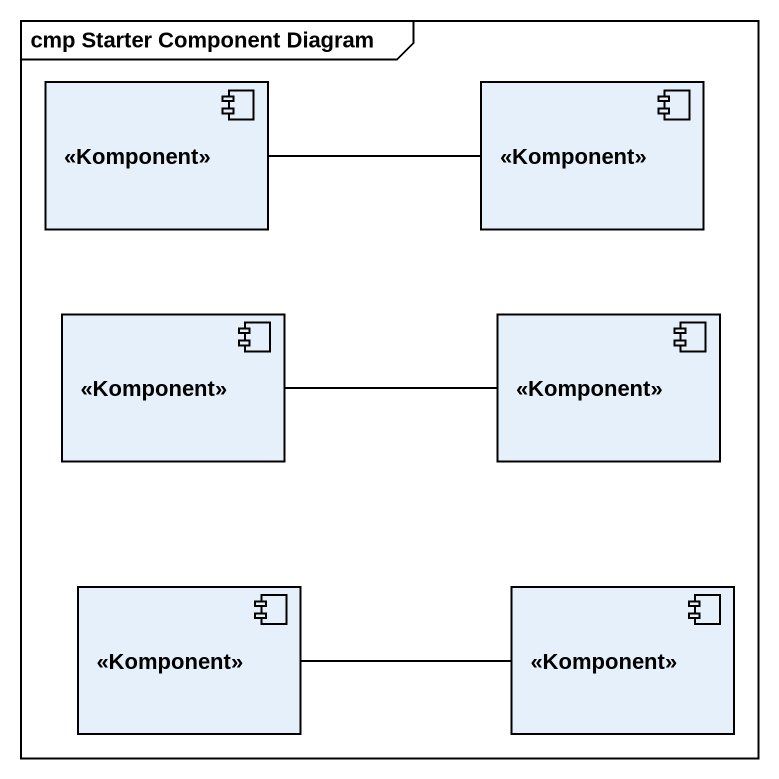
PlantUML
@startuml
mainframe cmp Starter Component Diagram
component "<<Komponent>>" as Komponent
component "<<Komponent>>" as Komponent_2
component "<<Komponent>>" as Komponent_3
component "<<Komponent>>" as Komponent_4
component "<<Komponent>>" as Komponent_5
component "<<Komponent>>" as Komponent_6
Komponent -right- Komponent_2
Komponent_3 -right- Komponent_4
Komponent_5 -right- Komponent_6
@enduml
